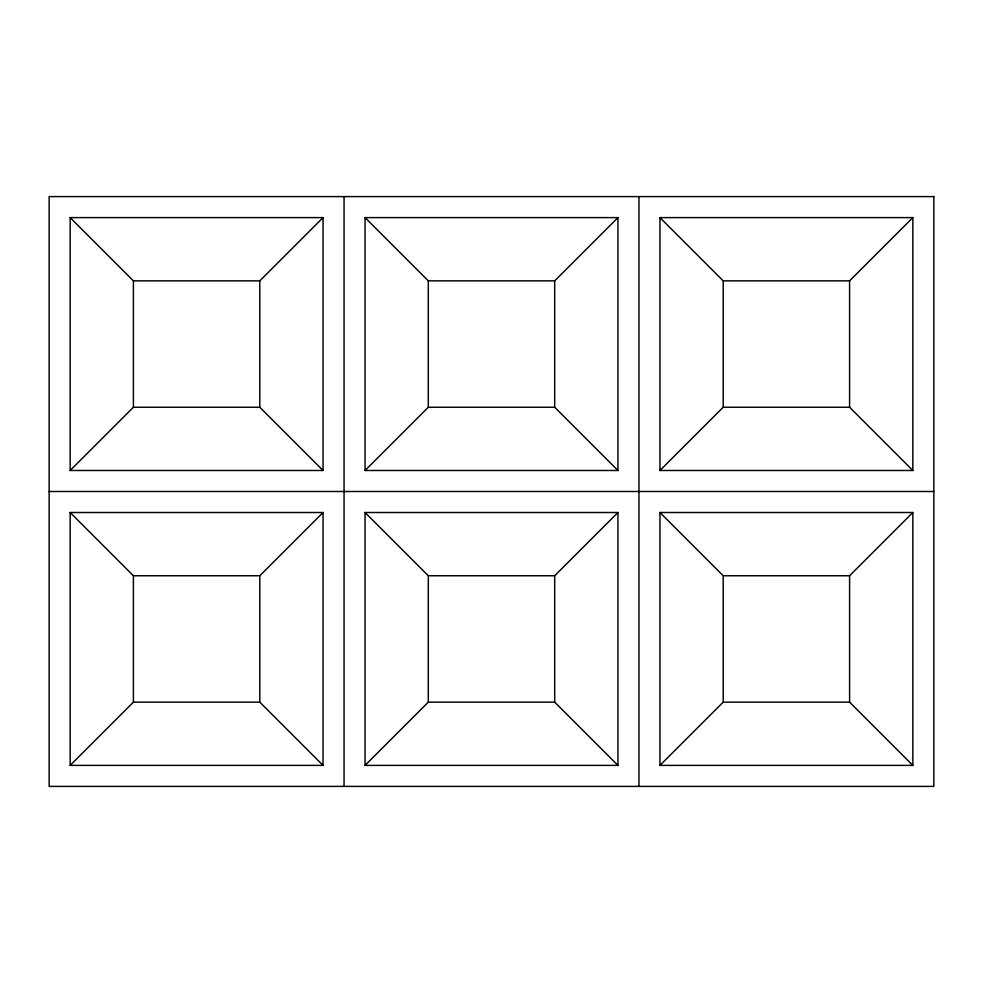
<?xml version="1.0" encoding="UTF-8"?>
<svg xmlns="http://www.w3.org/2000/svg" width="983" height="983" viewBox="0 0 983 983"><rect width="100%" height="100%" fill="white"/><g stroke="black" fill="none" stroke-linecap="round" stroke-linejoin="round"><path stroke-width="1.47" d="M70.162 470.488L133.405 407.245L133.405 280.855L70.162 217.612L323.038 217.612L323.038 470.488L70.162 470.488L70.162 217.612M323.038 470.488L259.795 407.245L259.795 280.855L323.038 217.612M70.162 765.388L133.405 702.145L133.405 575.755L70.162 512.512L323.038 512.512L323.038 765.388L70.162 765.388L70.162 512.512M323.038 765.388L259.795 702.145L259.795 575.755L323.038 512.512M365.062 470.488L428.305 407.245L428.305 280.855L365.062 217.612L617.938 217.612L617.938 470.488L365.062 470.488L365.062 217.612M617.938 470.488L554.695 407.245L554.695 280.855L617.938 217.612M365.062 765.388L428.305 702.145L428.305 575.755L365.062 512.512L617.938 512.512L617.938 765.388L365.062 765.388L365.062 512.512M428.305 575.755L554.695 575.755L617.938 512.512M659.962 470.488L723.205 407.245L723.205 280.855L659.962 217.612L912.838 217.612L912.838 470.488L659.962 470.488L659.962 217.612M912.838 470.488L849.595 407.245L849.595 280.855L912.838 217.612M659.962 765.388L723.205 702.145L723.205 575.755L659.962 512.512L912.838 512.512L912.838 765.388L659.962 765.388L659.962 512.512M723.205 575.755L849.595 575.755L912.838 512.512M133.405 280.855L259.795 280.855M428.305 280.855L554.695 280.855M723.205 280.855L849.595 280.855M133.405 407.245L259.795 407.245M428.305 407.245L554.695 407.245M723.205 407.245L849.595 407.245M49.15 491.5L933.85 491.5M133.405 575.755L259.795 575.755M133.405 702.145L259.795 702.145M428.305 702.145L554.695 702.145L617.938 765.388M723.205 702.145L849.595 702.145L912.838 765.388M849.595 575.755L849.595 702.145M638.95 196.6L638.95 786.4M554.695 575.755L554.695 702.145M344.05 196.6L344.05 786.4M933.85 196.6L49.15 196.6L49.15 786.4L933.85 786.4L933.85 196.6"/></g></svg>
